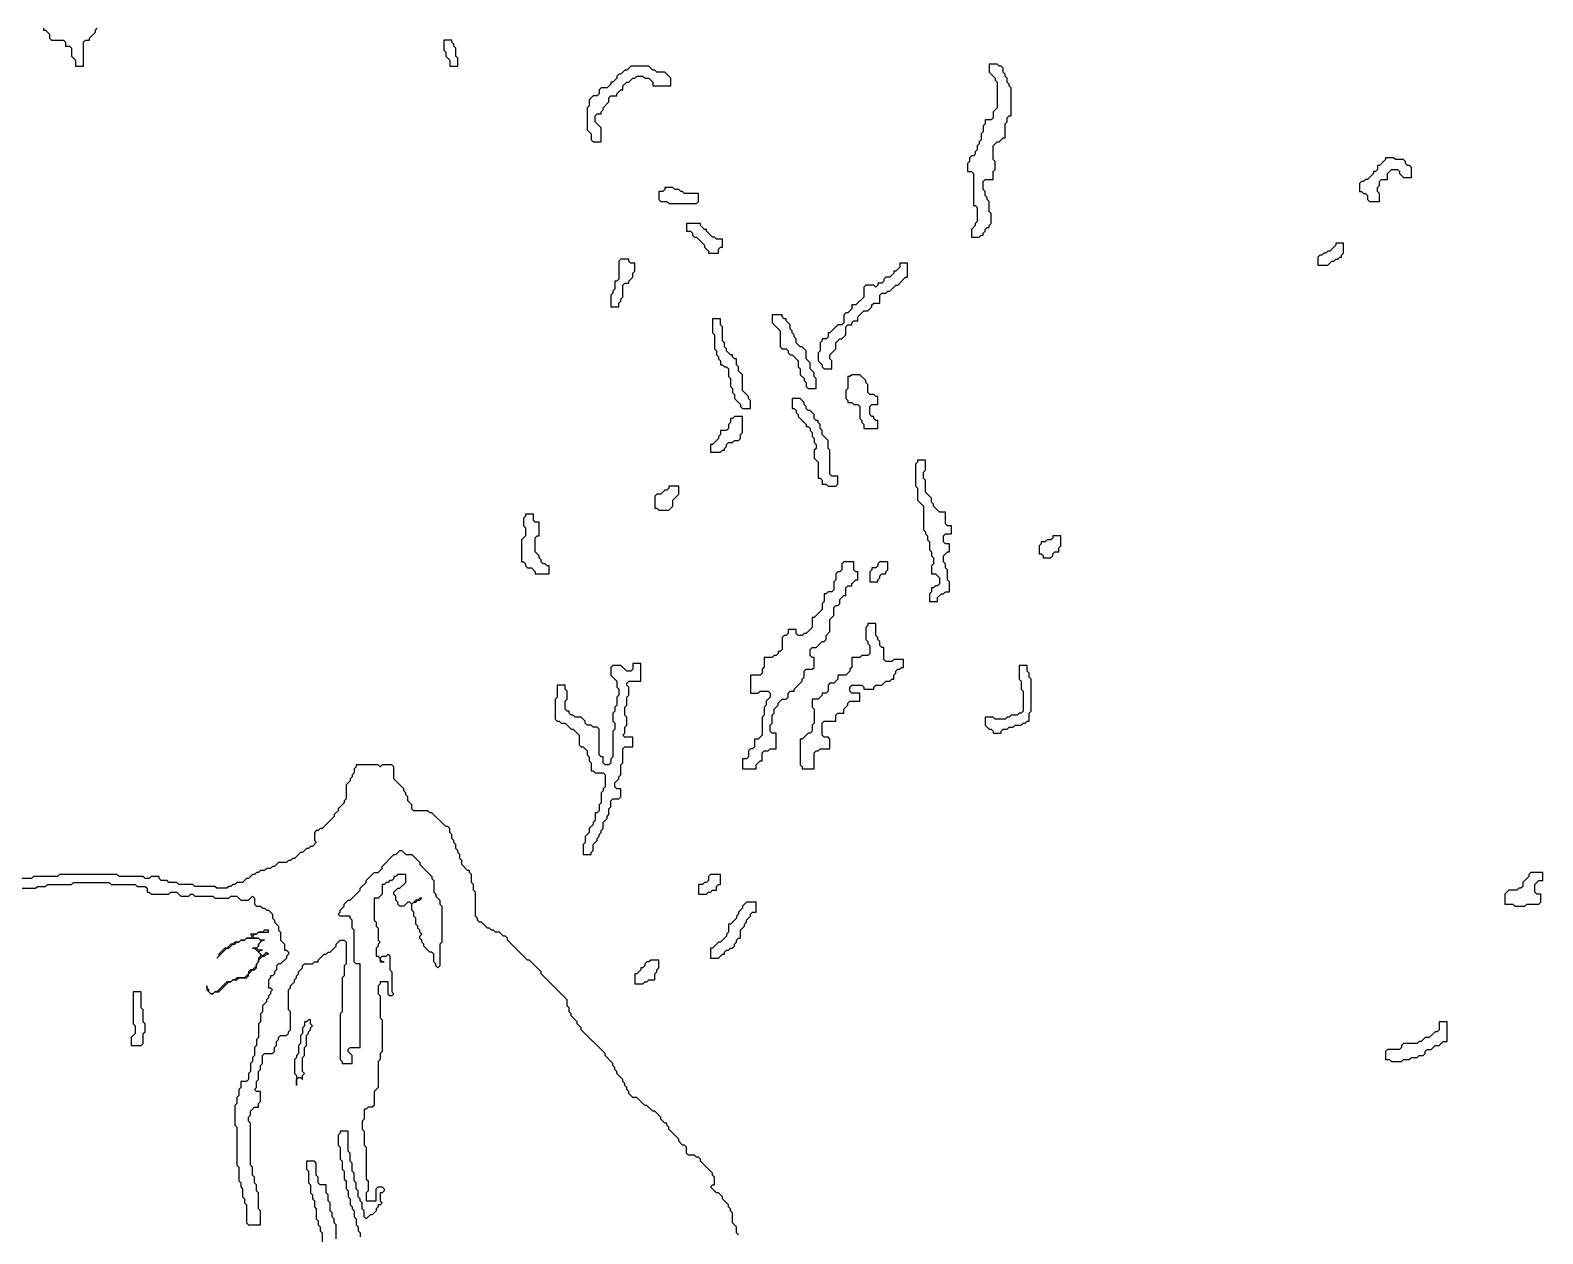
# Model space of a CAD drawing. Header units: metres. Extents: x 0 to 1000, y 0 to 1405.
# Drawn here: x 597.3 to 787.2, y 1051.1 to 1202.2 of the extents above; entities that cross this region are included whole.
import ezdxf

# ---------------------------------------------------------------- set-up
doc = ezdxf.new("R2010")
doc.units = ezdxf.units.M

msp = doc.modelspace()

# ---------------------------------------------------------------- linework, layer by layer
for points in [[(599, 1202.5), (599, 1202.25), (599.25, 1202.25), (599.75, 1201.75), (599.75, 1201.25), (600, 1201), (601.5, 1201), (601.75, 1200.75), (601.75, 1200.25), (602.25, 1200.25), (602.5, 1200), (602.5, 1199), (603, 1198.5), (603, 1197.75), (604, 1197.75), (604, 1200.75), (604.25, 1201), (604.75, 1201), (604.75, 1201.25), (605.5, 1202), (605.5, 1202.25), (605.75, 1202.5)], [(686.25, 1051), (686, 1051.25), (686, 1052), (685.5, 1052.5), (685.5, 1053.75), (685.25, 1054), (685.25, 1054.25), (685, 1054.5), (685, 1054.75), (684.25, 1055.5), (684.25, 1055.75), (683.75, 1056.25), (683.5, 1056.25), (682.75, 1057), (683, 1057.25), (683.25, 1057.25), (683.25, 1058.25), (683, 1058.5), (683, 1058.75), (681.5, 1060.25), (681.5, 1060.5), (681.25, 1060.75), (681, 1060.75), (680.75, 1061), (680, 1061), (679.75, 1061.25), (679.75, 1062), (679.5, 1062.25), (679.25, 1062.25), (678.75, 1062.75), (678.75, 1063), (677.5, 1064.25), (677.5, 1064.5), (677.25, 1064.75), (677.25, 1065), (677, 1065), (676.5, 1065.5), (676.5, 1065.75), (675.75, 1066.5), (675.5, 1066.5), (674.75, 1067.25), (674.5, 1067.25), (673.5, 1068.25), (673, 1068.25), (672.5, 1068.75), (672.5, 1069), (672.25, 1069.25), (672.25, 1069.5), (672, 1069.75), (672, 1070), (671.75, 1070.25), (671.75, 1070.5), (671, 1071.25), (671, 1071.5), (670.75, 1071.75), (670.75, 1072), (670.5, 1072.25), (670.5, 1072.5), (669.5, 1073.5), (669.5, 1073.75), (666.5, 1076.75), (666.5, 1077), (666, 1077.5), (666, 1077.75), (665.25, 1078.5), (665.25, 1078.75), (665, 1079), (665, 1079.5), (664.75, 1079.75), (664.75, 1080.5), (661.5, 1083.75), (661.5, 1084), (660, 1085.5), (659.75, 1085.5), (657.25, 1088), (657.25, 1088.25), (657, 1088.5), (656.75, 1088.5), (656.25, 1089), (655.75, 1089), (655.5, 1089.25), (655.25, 1089.25), (655, 1089.5), (654.75, 1089.5), (654, 1090.25), (653.75, 1090.25), (653.5, 1090.5), (653.5, 1090.75), (653.25, 1091), (653.25, 1094), (653, 1094.25), (653, 1095), (652.75, 1095.25), (652.75, 1096.25), (652.5, 1096.5), (652.5, 1096.75), (652.25, 1096.75), (651.5, 1097.5), (651.5, 1098), (651.25, 1098.25), (651.25, 1098.75), (651, 1099), (651, 1099.25), (650.75, 1099.5), (650.75, 1100), (650.5, 1100.25), (650.5, 1100.5), (650.25, 1100.75), (650.25, 1101.25), (650, 1101.5), (650, 1102), (649.75, 1102.25), (649.5, 1102.25), (647.75, 1104), (647.5, 1104), (647.25, 1104.25), (645.5, 1104.25), (645.25, 1104.5), (645.25, 1105), (644.75, 1105.5), (644.75, 1106), (644.5, 1106.25), (644.5, 1106.5), (644.25, 1106.75), (644.25, 1107), (643, 1108.25), (643, 1109.75), (642.75, 1110), (641.5, 1110), (641.25, 1109.75), (641, 1110), (638.25, 1110), (638.25, 1109.75), (638, 1109.5), (638, 1109), (637.75, 1108.75), (637.75, 1108.5), (637.5, 1108.25), (637.5, 1108), (637, 1107.5), (637, 1105.75), (636.75, 1105.5), (636.75, 1105.25), (636, 1104.5), (636, 1104.25), (635.5, 1103.75), (635.5, 1103.5), (634, 1102), (633.75, 1102), (633.5, 1101.75), (633.25, 1101.75), (633, 1101.5), (633, 1100.5), (633.25, 1100.25), (632.75, 1099.75), (632.5, 1099.75), (632.25, 1099.5), (632, 1099.5), (631.5, 1099), (631.25, 1099), (630.5, 1098.25), (630.25, 1098.25), (630, 1098), (629.75, 1098), (629.5, 1097.75), (628.5, 1097.75), (628, 1097.25), (627.75, 1097.25), (627.5, 1097), (627, 1097), (626.75, 1096.75), (626.25, 1096.75), (626, 1096.5), (625.75, 1096.5), (625.5, 1096.25), (625.25, 1096.25), (624.75, 1095.75), (624.5, 1095.75), (624, 1095.25), (623.25, 1095.25), (623, 1095), (622.75, 1095), (622.5, 1094.75), (622.25, 1094.75), (622, 1094.5), (620.75, 1094.5), (620.5, 1094.75), (618, 1094.75), (617.75, 1095), (616, 1095), (615.75, 1095.25), (614.75, 1095.25), (614.5, 1095.5), (613.75, 1095.5), (613.5, 1095.75), (613.5, 1096), (612.5, 1096), (612.25, 1095.75), (611.75, 1095.75), (611.5, 1096), (608.5, 1096), (608.25, 1096.25), (601, 1096.25), (600.75, 1096), (597.75, 1096), (597.5, 1095.75), (596, 1095.75)], [(596, 1094.5), (598, 1094.5), (598.25, 1094.75), (599.25, 1094.75), (599.5, 1095), (602.5, 1095), (602.75, 1095.25), (607.25, 1095.25), (607.5, 1095), (610.5, 1095), (610.75, 1094.75), (611.75, 1094.75), (612, 1094.5), (612, 1094), (612.25, 1094), (612.5, 1093.75), (614.75, 1093.75), (615, 1094), (615.75, 1094), (616.25, 1093.5), (617.25, 1093.5), (617.5, 1093.75), (617.75, 1093.75), (618, 1093.5), (620.25, 1093.5), (620.5, 1093.25), (622.25, 1093.25), (622.5, 1093.5), (623.25, 1093.5), (623.75, 1093), (624.75, 1093), (625.25, 1093.5), (625.5, 1093.25), (625.5, 1092.5), (625.75, 1092.25), (626.25, 1092.25), (626.5, 1092), (626.75, 1092), (627, 1091.75), (627.25, 1091.75), (627.75, 1091.25), (627.75, 1090.75), (628, 1090.5), (628, 1090.25), (628.5, 1089.75), (628.5, 1089.25), (628.75, 1089), (628.75, 1088), (629.25, 1087.5), (629.25, 1086.75), (629.5, 1086.75), (629.75, 1086.5), (629.75, 1086.25), (629.5, 1086), (629.5, 1085.75), (628.75, 1085), (628.5, 1085), (628.25, 1084.75), (628.25, 1084.25), (628, 1084), (628, 1083.75), (627.75, 1083.5), (627.5, 1083.5), (627.5, 1083.25), (627.25, 1083), (627.25, 1082), (627.5, 1082), (627.75, 1081.75), (627.5, 1081.5), (627.5, 1081.25), (627.25, 1081), (627.25, 1080.75), (627, 1080.5), (627, 1080.25), (626.5, 1079.75), (626.5, 1079), (626.25, 1078.75), (626.25, 1077.75), (626, 1077.5), (626, 1075.75), (625.75, 1075.5), (625.75, 1074.75), (625.5, 1074.5), (625.5, 1073.5), (625.25, 1073.25), (625.25, 1072.75), (625, 1072.5), (625, 1071.5), (624.75, 1071.25), (624.75, 1070.5), (624.5, 1070.25), (623.75, 1070.25), (623.75, 1069.5), (623.5, 1069.25), (623.5, 1068.5), (623.25, 1068.25), (623.25, 1067.5), (623, 1067.25), (623, 1064.75), (623.25, 1064.5), (623.25, 1059.75), (623.5, 1059.5), (623.5, 1057.75), (623.75, 1057.5), (623.75, 1057), (624, 1056.75), (624, 1055.75), (624.25, 1055.5), (624.25, 1055), (624.5, 1054.75), (624.5, 1052.5), (624.75, 1052.25), (626.25, 1052.25), (626.25, 1054), (626, 1054.25), (626, 1056.25), (625.75, 1056.5), (625.75, 1057.25), (625.5, 1057.5), (625.5, 1058.25), (625.25, 1058.5), (625.25, 1059.5), (625, 1059.75), (625, 1065), (624.75, 1065.25), (624.75, 1065.75), (625, 1066), (625, 1066.5), (625.5, 1067), (626, 1067), (626, 1067.5), (626.25, 1067.75), (626.25, 1069), (625.75, 1069), (625.5, 1069.25), (625.75, 1069.5), (625.75, 1070.25), (626, 1070.5), (626, 1071.5), (626.25, 1071.75), (626.25, 1072.25), (626.5, 1072.5), (626.5, 1073.5), (626.75, 1073.75), (627.75, 1073.75), (628, 1074), (628, 1074.5), (628.25, 1074.75), (628.25, 1075.25), (628.5, 1075.5), (628.5, 1075.75), (628.75, 1076), (629.5, 1076), (629.75, 1076.25), (629.75, 1076.5), (630, 1076.75), (630, 1079), (629.75, 1079.25), (629.75, 1081.75), (630, 1082), (630, 1082.25), (630.5, 1082.75), (630.5, 1083), (630.75, 1083.25), (630.75, 1083.5), (631, 1083.75), (631, 1084), (631.5, 1084.5), (631.5, 1084.75), (631.75, 1085), (632.75, 1085), (633, 1085.25), (633.5, 1085.25), (633.5, 1085.5), (634.25, 1086.25), (634.5, 1086.25), (634.75, 1086.5), (635, 1086.5), (635.75, 1087.25), (635.75, 1087.5), (636.25, 1088), (636.75, 1088), (637, 1087.75), (637, 1085), (636.75, 1084.75), (636.75, 1083.5), (636.5, 1083.25), (636.5, 1079), (636.25, 1078.75), (636.25, 1073), (636.5, 1072.75), (636.5, 1072.5), (637.75, 1072.5), (637.75, 1073.5), (637.25, 1074), (637.25, 1074.25), (637.5, 1074.5), (638.75, 1074.5), (638.75, 1085), (638.25, 1085), (638, 1085.25), (638, 1089.25), (637.75, 1089.5), (637.75, 1090.5), (637.5, 1090.75), (637.5, 1091), (636.25, 1091), (636, 1091.25), (636.25, 1091.5), (636.25, 1091.75), (636.75, 1092.25), (636.75, 1092.5), (637.25, 1093), (637.5, 1093), (638.75, 1094.25), (638.75, 1094.5), (639.5, 1095.25), (639.5, 1095.5), (640.5, 1096.5), (641, 1096.5), (641.5, 1097), (641.5, 1097.25), (643, 1098.75), (643.25, 1098.75), (643.75, 1099.25), (644, 1099.25), (644.5, 1098.75), (645.25, 1098.75), (646.25, 1097.75), (646.25, 1097.5), (647.75, 1096), (647.75, 1095.75), (648, 1095.5), (648, 1094), (648.25, 1093.75), (648.25, 1093.5), (648.75, 1093), (648.75, 1092.5), (649, 1092.25), (649, 1087.75), (648.75, 1087.5), (648.75, 1084.75), (648.5, 1084.5), (648.25, 1084.75), (648.25, 1085), (648, 1085.25), (648, 1086.25), (647.75, 1086.5), (647.5, 1086.5), (646.75, 1087.25), (646.75, 1087.5), (646.5, 1087.75), (646.5, 1088), (646.25, 1088.25), (646.25, 1088.5), (646.5, 1088.75), (646.25, 1089), (646.25, 1089.25), (646, 1089.5), (646, 1089.75), (645.75, 1090), (645.75, 1090.75), (645.5, 1091), (645.5, 1091.5), (645.25, 1091.75), (645.25, 1092.5), (645.5, 1092.75), (645.75, 1092.75), (646, 1093), (646.25, 1093), (646.5, 1093.25), (646.25, 1093.25), (646, 1093), (645.75, 1093), (645.25, 1092.5), (645, 1092.75), (644.75, 1092.75), (644.25, 1092.25), (643.75, 1092.25), (643.5, 1092.5), (643.5, 1092.75), (643.25, 1093), (643.25, 1093.5), (643, 1093.75), (643, 1094), (643.5, 1094.5), (643.75, 1094.5), (644.5, 1095.25), (644.5, 1096.25), (643.5, 1096.25), (643.25, 1096), (643, 1096), (643, 1095.75), (642.75, 1095.5), (642.5, 1095.5), (642.25, 1095.25), (642, 1095.25), (641.75, 1095), (641.5, 1095), (641.5, 1093.75), (641, 1093.25), (640.5, 1093.25), (640.5, 1090.5), (640.75, 1090.25), (640.75, 1089.75), (641, 1089.5), (641, 1088), (641.25, 1087.75), (641, 1087.5), (641, 1087.25), (640.75, 1087), (640.75, 1086), (641, 1086), (641.25, 1085.75), (641.25, 1085.25), (641.75, 1085.25), (641.5, 1085.25), (641.25, 1085.5), (641.25, 1085.75), (641.5, 1086), (642, 1086), (642.25, 1086.25), (642.5, 1086), (642.5, 1084.25), (642.75, 1084), (642.75, 1081.5), (643, 1081.25), (642.75, 1081), (642.5, 1081), (642.25, 1081.25), (642.25, 1082.75), (641.25, 1082.75), (641.25, 1082.5), (641, 1082.25), (641, 1081.25), (641.25, 1081), (641.25, 1078.25), (641.5, 1078), (641.5, 1074), (641.25, 1073.75), (641.25, 1073), (641, 1072.75), (641, 1069.5), (640.5, 1069), (640.5, 1067.25), (640.25, 1067), (639.75, 1067), (639.5, 1066.75), (639.25, 1066.75), (639.25, 1065.5), (639, 1065.25), (639, 1064.25), (639.25, 1064), (639.25, 1062.25), (639.5, 1062), (639.5, 1058), (639.75, 1057.75), (639.75, 1056.5), (639.5, 1056.25), (639.5, 1055.25), (640.75, 1055.25), (640.75, 1056.75), (641, 1057), (641.5, 1057), (641.75, 1056.75), (641.75, 1056.5), (641.5, 1056.25), (641.25, 1056.25), (641.25, 1055.25), (641.5, 1055), (641.25, 1054.75), (641, 1054.75), (641, 1054.5), (640.75, 1054.25), (640.75, 1054), (640.25, 1053.5), (640, 1053.5), (639.5, 1053), (639.25, 1053.25), (639.25, 1054), (639, 1054.25), (639, 1055), (638.75, 1055.25), (638.75, 1055.5), (638.5, 1055.75), (638.5, 1056.5), (638.25, 1056.75), (638.25, 1057.5), (638, 1057.75), (638, 1058.75), (637.75, 1059), (637.75, 1060), (637.5, 1060.25), (637.5, 1061.25), (637.25, 1061.5), (637.25, 1064), (636.25, 1064), (636.25, 1063.75), (636, 1063.5), (636, 1062.25), (636.25, 1062), (636.25, 1060.5), (636.5, 1060.25), (636.5, 1059.25), (636.75, 1059), (636.75, 1058), (637, 1057.75), (637, 1056.75), (637.25, 1056.5), (637.25, 1055.75), (637.5, 1055.5), (637.5, 1054.75), (637.75, 1054.5), (637.75, 1054.25), (638, 1054), (638, 1053.25), (638.25, 1053), (638.25, 1052.25), (638.5, 1052), (638.5, 1051.5), (638.75, 1051.25), (638.75, 1050.75)], [(635.75, 1050.5), (635.75, 1052.25), (635.5, 1052.5), (635.5, 1053), (635.25, 1053.25), (635.25, 1053.75), (635, 1054), (635, 1055), (634.75, 1055.25), (634.75, 1056), (634.5, 1056.25), (634.5, 1057.25), (633.75, 1057.25), (633.5, 1057.5), (633.5, 1058.25), (633.25, 1058.5), (633.25, 1060), (633, 1060.25), (632, 1060.25), (632, 1059.25), (632.25, 1059), (632.25, 1057.5), (632.5, 1057.25), (632.5, 1056.25), (632.75, 1056), (632.75, 1055.5), (633, 1055.25), (633, 1054.5), (633.25, 1054.25), (633.25, 1053), (633.5, 1052.75), (633.5, 1052.25), (633.75, 1052), (633.75, 1051.5), (634, 1051.25), (634, 1050)]]:
    msp.add_lwpolyline(points)
for points in [[(649.25, 1201), (649.25, 1199.75), (649.5, 1199.5), (649.5, 1199), (650, 1198.5), (650, 1197.75), (651, 1197.75), (651, 1198.75), (650.75, 1199), (650.75, 1200), (650.5, 1200.25), (650.5, 1200.5), (650.25, 1200.75), (650.25, 1201)], [(672.75, 1197.75), (672.25, 1197.25), (672, 1197.25), (671.5, 1196.75), (671.25, 1196.75), (671, 1196.5), (671, 1196.25), (670.5, 1195.75), (670.25, 1195.75), (670.25, 1195.5), (669.75, 1195), (669, 1195), (668.75, 1194.75), (668.75, 1194.25), (668.5, 1194), (668, 1194), (667.5, 1193.5), (667.5, 1192.75), (667.25, 1192.5), (667.25, 1189.75), (667.75, 1189.25), (667.75, 1188.5), (668, 1188.25), (669, 1188.25), (669, 1190), (668.25, 1190.75), (668.25, 1191.5), (668.5, 1191.75), (669, 1191.75), (669, 1192), (669.25, 1192.25), (669.25, 1192.5), (670, 1193.25), (670, 1193.75), (670.25, 1194), (671, 1194), (671, 1194.25), (671.5, 1194.75), (671.75, 1194.75), (671.75, 1195.25), (672.25, 1195.75), (672.5, 1195.75), (673, 1196.25), (673.25, 1196.25), (673.5, 1196.5), (674.25, 1196.5), (674.5, 1196.25), (675, 1196.25), (675.5, 1195.75), (675.5, 1195.25), (677.75, 1195.25), (677.75, 1196.25), (677, 1197), (676, 1197), (675.75, 1197.25), (675.5, 1197.25), (675, 1197.75)], [(717.75, 1198), (717.75, 1197), (718.5, 1196.25), (718.5, 1196), (718.75, 1195.75), (718.75, 1192.5), (718.25, 1192), (718.25, 1191.25), (718, 1191), (717.25, 1191), (717.25, 1190.5), (717, 1190.25), (717, 1189.5), (716.75, 1189.25), (716.75, 1188.5), (716.5, 1188.25), (716.5, 1188), (716.25, 1187.75), (716.25, 1187.25), (716, 1187), (716, 1186.75), (715.75, 1186.5), (715.5, 1186.5), (715.25, 1186.25), (715.25, 1185.75), (715, 1185.5), (715, 1184.5), (715.5, 1184.5), (715.75, 1184.25), (715.75, 1180.25), (716, 1180.25), (716.25, 1180), (716.25, 1178.25), (716, 1178), (716, 1177.75), (715.5, 1177.25), (715.5, 1176.25), (716.5, 1176.25), (716.75, 1176.5), (717, 1176.5), (717, 1176.75), (717.25, 1177), (717.25, 1177.25), (717.5, 1177.5), (717.75, 1177.5), (717.75, 1177.75), (718, 1178), (718, 1179.25), (717.75, 1179.5), (717.75, 1180.75), (717.5, 1181), (717.5, 1181.25), (717.25, 1181.5), (717.25, 1182), (717, 1182.25), (717, 1183.25), (717.25, 1183.5), (718.25, 1183.5), (718.25, 1184.5), (718.5, 1184.75), (718.5, 1185.75), (718.25, 1186), (718.25, 1187.75), (718.75, 1188.25), (719, 1188.25), (719.5, 1188.75), (719.75, 1188.75), (719.75, 1190.5), (720, 1190.75), (720, 1191.25), (720.25, 1191.5), (720.5, 1191.5), (720.5, 1195), (720.25, 1195.25), (720.25, 1195.5), (720, 1195.75), (720, 1196.25), (719.75, 1196.5), (719.75, 1196.75), (719.5, 1197), (719.5, 1197.5), (719.25, 1197.75), (719, 1197.75), (718.75, 1198)], [(767.5, 1186.25), (767.5, 1186), (766.75, 1185.25), (766.5, 1185.25), (766.5, 1184.75), (766.25, 1184.5), (766, 1184.5), (766, 1184.25), (765.25, 1183.5), (765, 1183.5), (764.75, 1183.25), (764.5, 1183.25), (764.25, 1183), (764.25, 1182), (764.5, 1182), (764.75, 1181.75), (765, 1181.75), (765.25, 1181.5), (765.25, 1181), (765.5, 1180.75), (766.75, 1180.75), (766.75, 1181.75), (766.5, 1182), (766.5, 1182.5), (766.75, 1182.75), (766.75, 1183.25), (767, 1183.5), (767.75, 1183.5), (767.75, 1184.25), (768.25, 1184.75), (769, 1184.75), (769.25, 1184.5), (769.25, 1184.25), (769.75, 1183.75), (770.75, 1183.75), (770.75, 1185), (770.5, 1185.25), (770.25, 1185.25), (770, 1185.5), (770, 1185.75), (769.75, 1186), (768.75, 1186), (768.5, 1186.25)], [(677, 1182.5), (677, 1182.25), (676.75, 1182), (676.25, 1182), (676.25, 1181), (676.5, 1180.75), (677.25, 1180.75), (677.5, 1180.5), (681, 1180.5), (681.25, 1180.75), (681.25, 1181.75), (679.5, 1181.75), (679.25, 1182), (679, 1182), (678.75, 1182.25), (678.25, 1182.25), (678, 1182.5)], [(679.75, 1178), (679.75, 1177), (680.25, 1177), (680.5, 1176.75), (680.5, 1176.5), (680.75, 1176.25), (681, 1176.25), (682, 1175.25), (682, 1175), (682.5, 1174.5), (682.5, 1174.25), (683.75, 1174.25), (683.75, 1174.75), (684, 1175), (684.25, 1175), (684.25, 1176), (683.5, 1176), (683.25, 1176.25), (683, 1176.25), (682.25, 1177), (682.25, 1177.25), (682, 1177.25), (681.5, 1177.75), (681.5, 1178)], [(761.25, 1175.5), (761.25, 1175.25), (760.5, 1174.5), (760.25, 1174.5), (760, 1174.25), (759.75, 1174.25), (759.5, 1174), (759.25, 1174), (759, 1173.75), (759, 1172.75), (760.25, 1172.75), (760.75, 1173.25), (761, 1173.25), (761.25, 1173.5), (761.5, 1173.5), (761.75, 1173.75), (762, 1173.75), (762, 1174), (762.25, 1174.25), (762.25, 1175.5)], [(671.5, 1173.5), (671.25, 1173.25), (671.25, 1171), (671, 1170.75), (670.75, 1170.75), (670.75, 1169.75), (670.5, 1169.5), (670.5, 1169.25), (670.25, 1169), (670.25, 1167.5), (671.25, 1167.5), (671.25, 1168), (671.5, 1168.25), (671.5, 1168.5), (671.75, 1168.75), (671.75, 1170.25), (672, 1170.5), (672.5, 1170.5), (672.5, 1170.75), (673, 1171.25), (673, 1171.75), (673.25, 1172), (673.25, 1173), (672.75, 1173), (672.5, 1173.25), (672.5, 1173.5)], [(706.5, 1173), (706.5, 1172.5), (706, 1172), (705.75, 1172), (705.75, 1171.75), (705.25, 1171.25), (704.75, 1171.25), (704.5, 1171), (704.5, 1170.75), (704.25, 1170.5), (703.75, 1170.5), (703.75, 1170.25), (703.5, 1170), (703.25, 1170.25), (702.25, 1170.25), (702, 1170), (702, 1168.75), (701, 1167.75), (700.5, 1167.75), (700.5, 1167.25), (700, 1166.75), (699.75, 1166.75), (699.5, 1166.5), (699.5, 1165.5), (699.25, 1165.25), (698.75, 1165.25), (697.75, 1164.25), (697.5, 1164.25), (697.5, 1163.75), (697.25, 1163.5), (696.75, 1163.5), (696.75, 1163.25), (696.5, 1163), (696.5, 1162), (696.25, 1161.75), (696.25, 1160.75), (696.75, 1160.25), (696.75, 1160), (697, 1159.75), (698, 1159.75), (698, 1160.75), (697.75, 1161), (697.75, 1161.5), (698.5, 1162.25), (698.5, 1163), (699, 1163.5), (699.25, 1163.5), (699.75, 1164), (699.75, 1165), (700, 1165.25), (700.5, 1165.25), (700.5, 1165.5), (700.75, 1165.75), (701.25, 1165.75), (701.25, 1166.25), (702, 1167), (702.5, 1167), (703, 1167.5), (703, 1167.75), (703.25, 1168), (704, 1168), (704, 1169), (704.25, 1169.25), (704.75, 1169.25), (705, 1169.5), (705.25, 1169.5), (706, 1170.25), (706.25, 1170.25), (707.25, 1171.25), (707.5, 1171.25), (707.5, 1173)], [(690.5, 1166.5), (690.5, 1165.5), (691.5, 1164.5), (691.5, 1162.5), (691.75, 1162.25), (692.25, 1162.25), (692.5, 1162), (692.5, 1161.75), (692.75, 1161.5), (693, 1161.5), (693.75, 1160.75), (693.75, 1160), (694, 1159.75), (694, 1159), (694.5, 1158.5), (694.5, 1158.25), (694.75, 1158), (694.75, 1157.5), (695, 1157.25), (696, 1157.25), (696, 1158.5), (695.75, 1158.75), (695.75, 1159.25), (695.25, 1159.75), (695.25, 1160.5), (694.75, 1161), (694.75, 1162), (694.25, 1162.5), (694, 1162.5), (693.5, 1163), (693.5, 1163.5), (693.25, 1163.75), (693.25, 1164), (693, 1164.25), (693, 1164.5), (692.75, 1164.75), (692.75, 1165.25), (692.25, 1165.75), (692.25, 1166), (692, 1166), (691.75, 1166.25), (691.75, 1166.5)], [(683, 1166), (683, 1164.25), (683.25, 1164), (683.25, 1162.25), (683.5, 1162), (683.5, 1161.5), (683.75, 1161.25), (683.75, 1161), (684, 1160.75), (684, 1160.25), (684.25, 1160.25), (684.5, 1160), (684.75, 1160), (685, 1159.75), (685, 1158.75), (685.25, 1158.5), (685.25, 1157.5), (685.5, 1157.25), (685.5, 1156.75), (685.75, 1156.5), (685.75, 1156), (686.5, 1155.25), (686.5, 1155), (686.75, 1154.75), (687.75, 1154.75), (687.75, 1155.75), (687.5, 1156), (687.5, 1156.25), (686.75, 1157), (686.75, 1159), (686.25, 1159.5), (686.25, 1160), (686, 1160.25), (686, 1161), (685.75, 1161), (685.5, 1161.25), (685.5, 1161.5), (685.25, 1161.5), (684.75, 1162), (684.75, 1162.25), (684.5, 1162.5), (684.5, 1163), (684.25, 1163.25), (684.25, 1165), (684, 1165.25), (684, 1166)], [(700.5, 1159), (700.25, 1158.75), (700, 1158.75), (700, 1157.25), (699.75, 1157), (699.75, 1156), (700, 1155.75), (700, 1155.5), (700.5, 1155.5), (700.75, 1155.25), (701.25, 1155.25), (701.5, 1155), (701.5, 1153.5), (701.75, 1153.25), (701.75, 1153), (702, 1152.75), (702, 1152.25), (703.75, 1152.25), (703.75, 1153.25), (703.5, 1153.25), (703.25, 1153.5), (703.25, 1153.75), (703, 1153.75), (702.75, 1154), (702.75, 1155), (703, 1155.25), (703.75, 1155.25), (703.75, 1156.25), (703.5, 1156.25), (703.25, 1156.5), (702.75, 1156.5), (702.5, 1156.75), (702.5, 1157.75), (702.25, 1158), (702.25, 1158.25), (701.5, 1159)], [(693, 1156), (693, 1154.75), (693.25, 1154.75), (693.5, 1154.5), (693.5, 1154.25), (693.75, 1154), (693.75, 1153.75), (694.75, 1152.75), (694.75, 1152.5), (695, 1152.5), (695.25, 1152.25), (695.25, 1152), (695.5, 1151.75), (695.5, 1151.25), (695.75, 1151), (695.75, 1150.5), (696, 1150.25), (696, 1149.75), (695.75, 1149.5), (695.75, 1148.5), (696.25, 1148), (696.25, 1146), (696.5, 1146), (696.75, 1145.75), (696.75, 1145.25), (697.25, 1145.25), (697.5, 1145), (698.5, 1145), (698.75, 1145.25), (698.75, 1146.25), (698, 1146.25), (697.75, 1146.5), (697.75, 1149.5), (697.5, 1149.75), (697.5, 1150.75), (696.75, 1151.5), (696.75, 1152), (696.5, 1152.25), (696.5, 1152.75), (696.25, 1153), (696.25, 1153.25), (696, 1153.25), (695.75, 1153.5), (695.75, 1154), (695.25, 1154.5), (695, 1154.5), (694.75, 1154.75), (694.75, 1155), (694.5, 1155.25), (694.5, 1155.5), (694, 1156)], [(685.75, 1153.75), (685.5, 1153.5), (685.25, 1153.5), (685.25, 1153), (685, 1152.75), (685, 1152.25), (684.75, 1152), (684, 1152), (684, 1151.5), (683.75, 1151.25), (683.75, 1151), (683, 1150.25), (682.75, 1150.25), (682.75, 1149.25), (684, 1149.25), (684.25, 1149.5), (684.5, 1149.5), (684.5, 1149.75), (684.75, 1150), (684.75, 1150.25), (685, 1150.5), (685.5, 1150.5), (685.75, 1150.75), (686.25, 1150.75), (686.5, 1151), (686.5, 1151.5), (686.75, 1151.75), (686.75, 1153.75)], [(708.75, 1148.25), (708.75, 1148), (708.5, 1147.75), (708.5, 1145), (708.75, 1144.75), (708.75, 1143.25), (709.5, 1142.5), (709.5, 1139.5), (709.75, 1139.25), (709.75, 1139), (710, 1138.75), (710, 1138.25), (710.25, 1138), (710.25, 1137), (710.5, 1136.75), (710.5, 1136.25), (710.75, 1136), (710.75, 1135.25), (710.5, 1135), (710.5, 1134), (711, 1134), (711.5, 1133.5), (711.5, 1132.75), (711.25, 1132.5), (711, 1132.5), (710.75, 1132.25), (710.5, 1132.25), (710.5, 1131.75), (710.25, 1131.5), (710.25, 1130.5), (711.25, 1130.5), (711.25, 1131), (711.75, 1131.5), (712, 1131.5), (712.25, 1131.75), (712.75, 1131.75), (712.75, 1133), (712.5, 1133.25), (712.5, 1134.5), (712.25, 1134.75), (712.25, 1135.25), (712, 1135.5), (712, 1136.25), (712.5, 1136.75), (712.75, 1136.75), (712.75, 1137.75), (712.25, 1137.75), (712, 1138), (712, 1138.75), (712.25, 1139), (713, 1139), (713, 1140), (712.5, 1140), (712.25, 1140.25), (712.25, 1141.75), (711.5, 1141.75), (710.75, 1142.5), (710.75, 1142.75), (710.5, 1143), (710.5, 1143.5), (709.75, 1144.25), (709.75, 1145.75), (709.5, 1146), (709.5, 1146.75), (709.75, 1147), (709.75, 1148.25)], [(677.5, 1145), (677.5, 1144.75), (677.25, 1144.5), (677, 1144.5), (676.5, 1144), (676, 1144), (675.75, 1143.75), (675.75, 1142.25), (676, 1142.25), (676.25, 1142), (677.5, 1142), (678, 1142.5), (678, 1143.25), (678.75, 1144), (678.75, 1145)], [(659.5, 1141.5), (659.5, 1141.25), (659.25, 1141), (659.25, 1140), (659.5, 1139.75), (659.5, 1138.75), (659, 1138.25), (659, 1135.5), (659.25, 1135.5), (659.5, 1135.25), (659.5, 1135), (659.75, 1134.75), (660.25, 1134.75), (660.75, 1134.25), (660.75, 1134), (662.5, 1134), (662.5, 1135), (662.25, 1135), (662, 1135.25), (661.75, 1135.25), (661.5, 1135.5), (661.5, 1135.75), (661.25, 1136), (661.25, 1136.25), (660.75, 1136.75), (660.75, 1138.5), (661, 1138.75), (661.25, 1138.75), (661.25, 1140.5), (660.75, 1140.5), (660.5, 1140.75), (660.5, 1141.5)], [(725.75, 1138.75), (725.75, 1138.5), (725.5, 1138.25), (725, 1138.25), (724.75, 1138), (724.25, 1138), (724.25, 1137.75), (724, 1137.5), (724, 1136.5), (724.25, 1136.5), (724.5, 1136.25), (724.5, 1136), (725.5, 1136), (725.75, 1136.25), (725.75, 1136.5), (726, 1136.75), (726.5, 1136.75), (726.5, 1137.25), (726.75, 1137.5), (726.75, 1138.75)], [(699.5, 1135.5), (699.25, 1135.25), (699.25, 1134.5), (699, 1134.25), (698.75, 1134.25), (698.5, 1134), (698.5, 1133.25), (698.25, 1133), (698.25, 1132), (698, 1131.75), (697.5, 1131.75), (697.25, 1131.5), (697, 1131.5), (697, 1130.5), (696.75, 1130.25), (696.75, 1129.5), (695.75, 1128.5), (695.5, 1128.5), (695.5, 1127.25), (694.75, 1126.5), (694.5, 1126.5), (694.25, 1126.25), (693.75, 1126.25), (693.5, 1126.5), (693.5, 1127), (692.5, 1127), (692.5, 1126.5), (692.25, 1126.25), (692, 1126.25), (691.75, 1126), (691.75, 1124.5), (691.5, 1124.25), (691.25, 1124.25), (691.25, 1124), (691, 1123.75), (690.75, 1123.75), (690.5, 1123.5), (689.5, 1123.5), (689.5, 1122.25), (689.25, 1122), (689.25, 1121.5), (689, 1121.25), (687.75, 1121.25), (687.75, 1119), (688.75, 1119), (689, 1119.25), (690, 1119.25), (690.25, 1119), (690.25, 1118.5), (689.75, 1118), (689.75, 1117.5), (689.5, 1117.25), (689.5, 1116.25), (689.25, 1116), (689.25, 1113.75), (688.75, 1113.25), (688.25, 1113.25), (688.25, 1112.25), (688, 1112), (687.75, 1112), (687.5, 1111.75), (687.5, 1111), (687.25, 1110.75), (686.75, 1110.75), (686.75, 1109.5), (688.5, 1109.5), (688.5, 1110), (689, 1110.5), (689.25, 1110.5), (689.25, 1111.5), (689.5, 1111.75), (690, 1111.75), (690.25, 1112), (691, 1112), (691, 1114), (690.5, 1114), (690.25, 1114.25), (690.25, 1115), (690.5, 1115.25), (690.5, 1116.25), (690.75, 1116.5), (690.75, 1117), (691.25, 1117.5), (691.25, 1117.75), (691.75, 1118.25), (692.25, 1118.25), (692.5, 1118.5), (692.5, 1119), (692.75, 1119.25), (693.25, 1119.25), (693.25, 1119.5), (694.25, 1120.5), (694.25, 1120.75), (694.5, 1121), (694.5, 1121.75), (694.75, 1122), (695.5, 1122), (695.75, 1122.25), (695.75, 1123.5), (695.5, 1123.5), (695.25, 1123.75), (695.25, 1124.5), (695.5, 1124.75), (696, 1124.75), (696.75, 1125.5), (697, 1125.5), (697.25, 1125.75), (697.25, 1126.25), (697.75, 1126.75), (697.75, 1128.25), (698.25, 1128.75), (698.25, 1129.75), (698.5, 1130), (698.75, 1130), (699, 1130.25), (699, 1130.75), (699.5, 1131.25), (699.75, 1131.25), (699.75, 1132.25), (700, 1132.5), (700.5, 1132.5), (700.5, 1132.75), (701, 1133.25), (701.25, 1133.25), (701.25, 1134.25), (701, 1134.25), (700.75, 1134.5), (700.75, 1135.5)], [(704, 1135.5), (703.75, 1135.25), (703.75, 1135), (703.5, 1134.75), (703, 1134.75), (703, 1134.5), (702.75, 1134.25), (702.75, 1133), (703.75, 1133), (703.75, 1133.25), (704, 1133.5), (704, 1133.75), (704.25, 1134), (704.75, 1134), (704.75, 1134.25), (705, 1134.5), (705, 1135.5)], [(702.5, 1127.75), (702.5, 1127.5), (702.25, 1127.25), (702.25, 1125.75), (702.5, 1125.5), (702.5, 1125.25), (702.75, 1125), (702.75, 1124), (702.5, 1123.75), (701.75, 1123.75), (701.5, 1123.5), (700.5, 1123.5), (700.5, 1122.25), (700.25, 1122), (700.25, 1121.75), (699.75, 1121.25), (698.75, 1121.25), (698.75, 1120.75), (698.25, 1120.25), (697.75, 1120.25), (697.5, 1120), (697.5, 1119.25), (697.25, 1119), (696.75, 1119), (696.75, 1118.75), (696.25, 1118.25), (695.5, 1118.25), (695.5, 1117.25), (695.75, 1117), (695.75, 1115.25), (695.5, 1115), (695.5, 1114.25), (695.25, 1114), (695, 1114), (694.25, 1113.25), (694, 1113.25), (694, 1110), (694.25, 1109.75), (694.25, 1109.5), (695.75, 1109.5), (695.75, 1111.5), (696, 1111.75), (696.25, 1111.75), (696.5, 1112), (697.75, 1112), (697.75, 1113.25), (697.5, 1113.5), (697, 1113.5), (696.75, 1113.75), (696.75, 1115.25), (697, 1115.5), (698.5, 1115.5), (698.5, 1116.25), (698.75, 1116.5), (699.5, 1116.5), (699.5, 1117), (700, 1117.5), (700, 1117.75), (700.25, 1118), (701.5, 1118), (701.5, 1119), (700.5, 1119), (700.25, 1119.25), (700.25, 1119.75), (700.5, 1120), (701.75, 1120), (702, 1119.75), (702, 1119.5), (703.25, 1119.5), (703.25, 1119.75), (703.5, 1120), (704.25, 1120), (704.75, 1120.5), (705.25, 1120.5), (705.5, 1120.75), (705.75, 1120.75), (705.75, 1121.25), (706, 1121.5), (706, 1121.75), (706.25, 1122), (706.5, 1122), (706.75, 1122.25), (707, 1122.25), (707, 1123.25), (705.75, 1123.25), (705.5, 1123), (704.75, 1123), (704.5, 1123.25), (704.5, 1124.75), (704.25, 1124.75), (704, 1125), (704, 1125.5), (703.75, 1125.75), (703.75, 1126), (703.5, 1126.25), (703.5, 1127.75)], [(673, 1122.75), (673, 1122), (672.75, 1121.75), (672.25, 1121.75), (671.5, 1122.5), (670.5, 1122.5), (670.25, 1122.25), (670.25, 1121.25), (671, 1120.5), (671, 1119.75), (671.25, 1119.5), (671.25, 1118.75), (671, 1118.5), (671, 1117.5), (670.75, 1117.25), (670.75, 1116.75), (670.5, 1116.5), (670.5, 1115.5), (670.75, 1115.25), (670.75, 1114.5), (670.5, 1114.25), (670.5, 1111), (670.25, 1110.75), (670.25, 1110.25), (670, 1110), (669.5, 1110), (669.25, 1110.25), (669.25, 1111), (669, 1111), (668.75, 1111.25), (668.75, 1114.5), (668.5, 1114.75), (668, 1114.75), (667.75, 1115), (667.25, 1115), (667, 1115.25), (667, 1115.5), (666.5, 1116), (665.75, 1116), (665.5, 1116.25), (665.25, 1116.25), (665, 1116.5), (665, 1116.75), (664.75, 1116.75), (664.5, 1117), (664.5, 1118), (664.75, 1118.25), (664.75, 1119.25), (664.5, 1119.5), (664.5, 1120), (663.5, 1120), (663.5, 1118.5), (663.25, 1118.25), (663.25, 1115.75), (663.5, 1115.5), (663.75, 1115.5), (664, 1115.25), (664.5, 1115.25), (665.25, 1114.5), (665.5, 1114.5), (666.25, 1113.75), (666.25, 1112.5), (666.5, 1112.25), (666.75, 1112.25), (667.25, 1111.75), (667.25, 1111.25), (667.5, 1111), (667.5, 1110.5), (667.75, 1110.25), (667.75, 1109.25), (668, 1109.25), (668.25, 1109), (669.25, 1109), (669.5, 1108.75), (669.5, 1107.25), (669.25, 1107), (669.25, 1106.75), (669, 1106.5), (669, 1105.25), (668.75, 1105), (668.75, 1104.25), (668.5, 1104), (668.25, 1104), (668.25, 1103), (668, 1102.75), (668, 1102.5), (667.5, 1102), (667.5, 1101.5), (667, 1101), (667, 1100.25), (666.75, 1100), (666.75, 1098.75), (667.75, 1098.75), (667.75, 1099), (668, 1099.25), (668, 1100), (668.5, 1100.5), (668.5, 1100.75), (668.75, 1101), (668.75, 1101.25), (669, 1101.5), (669, 1101.75), (669.25, 1102), (669.25, 1102.75), (669.75, 1103.25), (669.75, 1103.5), (670, 1103.75), (670, 1104.5), (670.25, 1104.75), (670.25, 1105.5), (670.5, 1105.75), (671.25, 1105.75), (671.5, 1106), (671.5, 1107), (671, 1107), (670.75, 1107.25), (670.75, 1107.75), (671.25, 1108.25), (671.25, 1108.5), (671.5, 1108.75), (671.5, 1110), (671.75, 1110.25), (671.75, 1112), (672, 1112.25), (673, 1112.25), (673, 1113.5), (672, 1113.5), (671.75, 1113.75), (672, 1114), (672, 1114.75), (672.25, 1115), (672.25, 1116), (672, 1116.25), (672, 1117.25), (672.25, 1117.5), (672.25, 1118.5), (672.5, 1118.75), (672.5, 1119.75), (672.25, 1120), (672.25, 1120.25), (672.5, 1120.5), (674, 1120.5), (674, 1122.75)], [(721.5, 1122.5), (721.5, 1120.75), (721.75, 1120.5), (721.75, 1119.5), (722, 1119.25), (722, 1116.75), (721.75, 1116.5), (721.5, 1116.5), (721.25, 1116.25), (720.5, 1116.25), (720.25, 1116), (720, 1116), (719.75, 1115.75), (718.5, 1115.75), (718.25, 1116), (717.25, 1116), (717.25, 1115), (717.75, 1114.5), (718, 1114.5), (718.25, 1114.25), (718.25, 1114), (719.25, 1114), (719.25, 1114.25), (719.5, 1114.5), (720, 1114.5), (720.25, 1114.75), (720.75, 1114.75), (721, 1115), (721.75, 1115), (722, 1115.25), (722.25, 1115.25), (722.5, 1115.5), (722.75, 1115.5), (722.75, 1116.5), (723, 1116.75), (723, 1120.75), (722.75, 1121), (722.75, 1121.5), (722.5, 1121.75), (722.5, 1122.5)], [(682.75, 1096.25), (682.5, 1096), (682.5, 1095.5), (682.25, 1095.25), (682, 1095.25), (681.75, 1095), (681.25, 1095), (681.25, 1093.75), (682.25, 1093.75), (682.5, 1094), (682.75, 1094), (683, 1094.25), (683.5, 1094.25), (683.5, 1094.75), (683.75, 1095), (684, 1095), (684, 1096.25)], [(785.75, 1096.5), (785.5, 1096.25), (785.5, 1096), (784.75, 1095.25), (784.75, 1094.75), (784.5, 1094.5), (784.25, 1094.5), (784, 1094.25), (783, 1094.25), (782.5, 1093.75), (782.5, 1092.5), (783.5, 1092.5), (783.75, 1092.25), (785, 1092.25), (785.25, 1092.5), (786.75, 1092.5), (787, 1092.75), (787, 1093.75), (786.5, 1093.75), (786.25, 1094), (786.25, 1095), (786.75, 1095.5), (787.25, 1095.5), (787.25, 1096.5)], [(687.25, 1092.75), (686.75, 1092.25), (686.75, 1092), (686.25, 1091.5), (686.25, 1091.25), (686, 1091), (686, 1090.75), (685.25, 1090), (685, 1090), (685, 1089), (684.75, 1088.75), (684.75, 1088.5), (684, 1087.75), (683.75, 1087.75), (683, 1087), (682.75, 1087), (682.75, 1085.75), (683.75, 1085.75), (684.25, 1086.25), (684.5, 1086.25), (684.5, 1086.5), (684.75, 1086.75), (685, 1086.75), (685.25, 1087), (685.5, 1087), (685.75, 1087.25), (685.75, 1087.5), (686, 1087.75), (686, 1088), (686.25, 1088.25), (686.5, 1088.25), (686.5, 1089.25), (687, 1089.75), (687, 1090), (687.25, 1090.25), (687.25, 1090.5), (687.75, 1091), (687.75, 1091.25), (688, 1091.5), (688.5, 1091.5), (688.5, 1092.75)], [(626.75, 1089.25), (626.5, 1089), (626, 1089), (625.75, 1088.75), (625, 1088.75), (625.25, 1088.5), (625, 1088.25), (624.5, 1088.25), (624.25, 1088), (623.75, 1088), (623.5, 1087.75), (623, 1087.75), (622.75, 1087.5), (622.5, 1087.5), (622, 1087), (621.75, 1087), (621, 1086.25), (621, 1086), (620.75, 1085.75), (622, 1087), (622.25, 1087), (622.75, 1087.5), (623, 1087.5), (623.25, 1087.75), (623.5, 1087.75), (623.75, 1088), (624.25, 1088), (624.5, 1088.25), (626, 1088.25), (626.25, 1088), (626.25, 1087.75), (626, 1087.5), (626, 1087.25), (625.75, 1087), (625.25, 1087), (625.5, 1087), (626.25, 1086.25), (626.25, 1086), (626, 1085.75), (626, 1085.25), (625.75, 1085), (625.75, 1084.75), (625.25, 1084.25), (625, 1084.25), (624.75, 1084), (624.75, 1083.75), (624.25, 1083.25), (623.25, 1083.25), (623, 1083), (622.75, 1083), (622.5, 1082.75), (622, 1082.75), (620.75, 1081.5), (620.5, 1081.5), (620.25, 1081.25), (620, 1081.25), (619.75, 1081.5), (619.75, 1081.75), (619.5, 1082), (619.5, 1082.25), (619.5, 1081.75), (620, 1081.25), (620.25, 1081.25), (620.5, 1081.5), (621, 1081.5), (622.25, 1082.75), (622.5, 1082.75), (622.75, 1083), (623.25, 1083), (623.5, 1083.25), (624.5, 1083.25), (624.75, 1083.5), (624.75, 1083.75), (625.25, 1084.25), (625.5, 1084.25), (625.75, 1084.5), (625.75, 1085), (626, 1085.25), (626, 1085.5), (626.5, 1086), (626.75, 1086), (627, 1086.25), (627.25, 1086.25), (627, 1086.5), (626.5, 1086), (626, 1086.5), (626.25, 1086.75), (626.5, 1086.75), (626, 1086.75), (625.75, 1087), (626, 1087.25), (626, 1087.5), (626.5, 1088), (626.75, 1088), (626.25, 1088), (626, 1088.25), (625.5, 1088.25), (625.25, 1088.5), (625.5, 1088.75), (625.75, 1088.75), (626, 1089), (627.25, 1089), (627.25, 1089.25)], [(675.25, 1085.5), (675, 1085.25), (674.75, 1085.25), (674.5, 1085), (674.5, 1084.75), (674.25, 1084.5), (674, 1084.5), (674, 1084.25), (673.5, 1083.75), (673.25, 1083.75), (673.25, 1082.5), (674.25, 1082.5), (674.5, 1082.75), (674.75, 1082.75), (675, 1083), (675.75, 1083), (675.75, 1083.75), (676, 1084), (676, 1084.25), (676.25, 1084.5), (676.25, 1085.5)], [(610.25, 1081.5), (610.25, 1077.5), (610.5, 1077.25), (610.5, 1076.25), (610, 1075.75), (610, 1074.75), (611.25, 1074.75), (611.5, 1075), (611.5, 1076.25), (611.75, 1076.5), (611.75, 1077.5), (611.5, 1077.75), (611.5, 1079.25), (611.25, 1079.5), (611.25, 1081.5)], [(632.25, 1078), (632, 1077.75), (631.75, 1077.75), (631.75, 1077.25), (631.5, 1077), (631.5, 1076.25), (631.25, 1076), (631.25, 1075), (631, 1074.75), (631, 1073.75), (630.75, 1073.5), (630.75, 1073.25), (630.5, 1073), (630.5, 1071.25), (630.75, 1071), (630.75, 1069.75), (630.75, 1070.5), (631, 1070.75), (631.25, 1070.75), (631.5, 1070.5), (631.5, 1071), (631.75, 1071.25), (631.5, 1071.5), (631.5, 1073.25), (631.75, 1073.5), (631.75, 1074.5), (632, 1074.75), (632, 1076), (632.25, 1076.25), (632.25, 1076.5), (632.5, 1076.75), (632.5, 1077), (632.75, 1077.25), (632.5, 1077.5), (632.5, 1078)], [(774.25, 1077.75), (774.25, 1076.75), (774, 1076.5), (773.75, 1076.5), (773, 1075.75), (772.5, 1075.75), (772, 1075.25), (771.75, 1075.25), (771.5, 1075), (769.75, 1075), (769.5, 1074.75), (769.5, 1074.5), (769.25, 1074.25), (767.75, 1074.25), (767.5, 1074), (767.5, 1073), (768, 1073), (768.25, 1072.75), (769.5, 1072.75), (769.75, 1073), (770.5, 1073), (770.75, 1073.25), (771.5, 1073.25), (771.75, 1073.5), (772.25, 1073.5), (772.5, 1073.75), (772.5, 1074), (772.75, 1074.25), (773.25, 1074.25), (773.75, 1074.75), (774.25, 1074.75), (774.75, 1075.25), (775.25, 1075.25), (775.25, 1077.75)]]:
    msp.add_lwpolyline(points, close=True)

doc.saveas('drawing.dxf')
